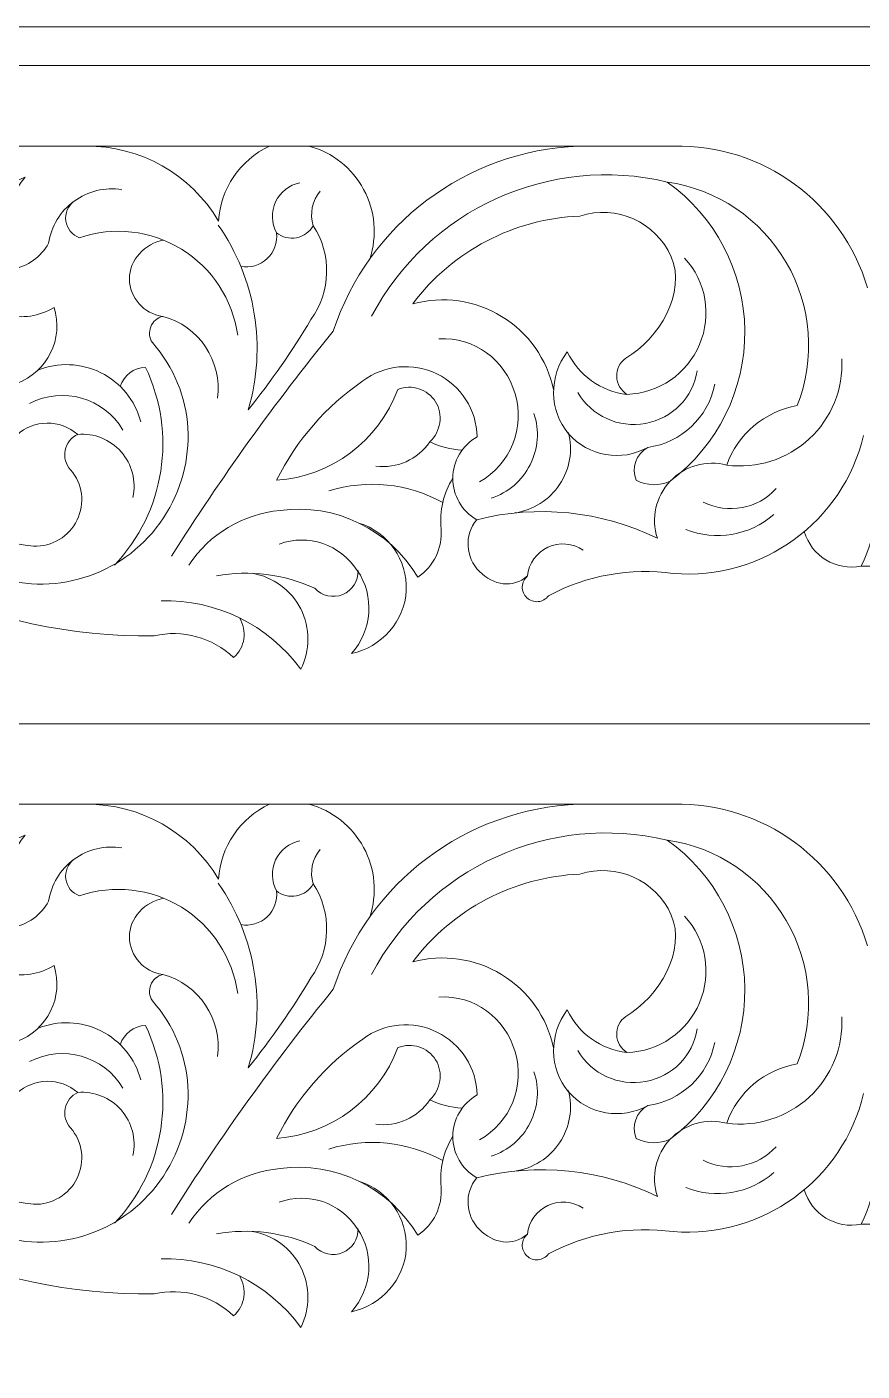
# Model space of a CAD drawing. Header units: millimetres. Extents: x 4330 to 4574, y 4046 to 4299.
# Drawn here: x 4486.7 to 4529.8, y 4230 to 4299.5 of the extents above; entities that cross this region are included whole.
import ezdxf

# ---------------------------------------------------------------- set-up
doc = ezdxf.new("R2010")
doc.units = ezdxf.units.MM
doc.header["$MEASUREMENT"] = 0
doc.layers.add('Layer 1', color=18, linetype='Continuous', true_color=0x000000)

msp = doc.modelspace()

# ---------------------------------------------------------------- linework, layer by layer
at = {"layer": 'Layer 1', "lineweight": 9}
for points, knots in [([(4329.695, 4299.452), (4329.695, 4299.452), (4573.695, 4299.452), (4573.695, 4299.452), (4573.695, 4299.452), (4573.695, 4177.452), (4573.695, 4177.452), (4573.695, 4177.452), (4329.695, 4177.452), (4329.695, 4177.452), (4329.695, 4177.452), (4329.695, 4299.452), (4329.695, 4299.452)], [0, 0, 0, 0, 0.25, 0.25, 0.25, 0.5, 0.5, 0.5, 0.75, 0.75, 0.75, 1, 1, 1, 1]), ([(4332.822, 4277.223), (4332.546, 4275.309), (4332.843, 4273.357), (4333.676, 4271.611), (4333.676, 4271.611), (4331.695, 4271.611), (4331.695, 4271.611), (4331.695, 4271.611), (4331.695, 4297.452), (4331.695, 4297.452), (4331.695, 4297.452), (4431.466, 4297.452), (4431.466, 4297.452), (4431.466, 4297.452), (4531.695, 4297.452), (4531.695, 4297.452), (4531.695, 4297.452), (4531.695, 4271.611), (4531.695, 4271.611), (4531.695, 4271.611), (4529.714, 4271.611), (4529.714, 4271.611), (4530.547, 4273.357), (4530.844, 4275.309), (4530.567, 4277.223)], [0, 0, 0, 0, 0.111111, 0.111111, 0.111111, 0.222222, 0.222222, 0.222222, 0.333333, 0.333333, 0.333333, 0.444444, 0.444444, 0.444444, 0.555556, 0.555556, 0.555556, 0.666667, 0.666667, 0.666667, 0.777778, 0.777778, 0.777778, 1, 1, 1, 1]), ([(4520.478, 4293.298), (4520.478, 4293.298), (4429.122, 4293.298), (4429.122, 4293.298), (4428.967, 4292.886), (4428.94, 4292.436), (4429.045, 4292.009)], [0, 0, 0, 0, 0.333333, 0.333333, 0.333333, 1, 1, 1, 1]), ([(4499.171, 4293.298), (4497.658, 4292.58), (4496.652, 4291.101), (4496.543, 4289.429), (4495.111, 4291.846), (4492.506, 4293.319), (4489.698, 4293.298)], [0, 0, 0, 0, 0.333333, 0.333333, 0.333333, 1, 1, 1, 1]), ([(4515.127, 4293.298), (4509.324, 4293.063), (4504.279, 4289.259), (4502.466, 4283.741), (4499.452, 4280.04), (4496.665, 4276.16), (4494.119, 4272.122)], [0, 0, 0, 0, 0.333333, 0.333333, 0.333333, 1, 1, 1, 1]), ([(4504.35, 4287.466), (4504.745, 4288.657), (4504.632, 4289.958), (4504.036, 4291.062), (4503.44, 4292.167), (4502.422, 4292.974), (4501.209, 4293.298)], [0, 0, 0, 0, 0.333333, 0.333333, 0.333333, 1, 1, 1, 1]), ([(4522.776, 4276.827), (4523.346, 4278.432), (4524.738, 4279.605), (4526.416, 4279.896), (4527.365, 4282.321), (4527.154, 4285.045), (4525.845, 4287.295), (4524.535, 4289.545), (4522.286, 4291.071), (4519.71, 4291.443), (4513.633, 4292.882), (4507.358, 4290.036), (4504.448, 4284.511)], [0, 0, 0, 0, 0.2, 0.2, 0.2, 0.4, 0.4, 0.4, 0.6, 0.6, 0.6, 1, 1, 1, 1]), ([(4486.118, 4281.045), (4487.715, 4281.619), (4488.572, 4283.35), (4488.057, 4284.967), (4487.306, 4284.506), (4486.4, 4284.37), (4485.547, 4284.588), (4484.693, 4284.807), (4483.963, 4285.366), (4483.525, 4286.13), (4482.997, 4288.484), (4484.302, 4290.865), (4486.568, 4291.691), (4485.443, 4290.371), (4485.184, 4288.521), (4485.905, 4286.943), (4486.7, 4287.083), (4487.388, 4287.576), (4487.776, 4288.284), (4487.907, 4289.153), (4488.379, 4289.934), (4489.089, 4290.453), (4489.799, 4290.972), (4490.691, 4291.186), (4491.559, 4291.047)], [0, 0, 0, 0, 0.111111, 0.111111, 0.111111, 0.222222, 0.222222, 0.222222, 0.333333, 0.333333, 0.333333, 0.444444, 0.444444, 0.444444, 0.555556, 0.555556, 0.555556, 0.666667, 0.666667, 0.666667, 0.777778, 0.777778, 0.777778, 1, 1, 1, 1]), ([(4500.748, 4291.408), (4500.197, 4291.294), (4499.733, 4290.927), (4499.494, 4290.418), (4499.256, 4289.908), (4499.27, 4289.319), (4499.535, 4288.823)], [0, 0, 0, 0, 0.333333, 0.333333, 0.333333, 1, 1, 1, 1]), ([(4519.71, 4291.443), (4522.189, 4289.67), (4523.674, 4286.821), (4523.708, 4283.773), (4523.742, 4280.726), (4522.302, 4277.831), (4519.862, 4276.003), (4519.301, 4275.74), (4518.649, 4275.754), (4518.099, 4276.042), (4517.841, 4276.679), (4518.099, 4277.409), (4518.701, 4277.743), (4520.432, 4277.978), (4521.822, 4279.285), (4522.158, 4281)], [0, 0, 0, 0, 0.166667, 0.166667, 0.166667, 0.333333, 0.333333, 0.333333, 0.5, 0.5, 0.5, 0.666667, 0.666667, 0.666667, 1, 1, 1, 1]), ([(4497.697, 4287.083), (4498.19, 4286.992), (4498.697, 4287.142), (4499.06, 4287.487), (4499.423, 4287.832), (4499.6, 4288.327), (4499.535, 4288.823), (4499.826, 4288.589), (4500.205, 4288.495), (4500.571, 4288.565), (4500.937, 4288.636), (4501.253, 4288.862), (4501.436, 4289.187), (4501.239, 4289.802), (4501.378, 4290.475), (4501.8, 4290.964)], [0, 0, 0, 0, 0.166667, 0.166667, 0.166667, 0.333333, 0.333333, 0.333333, 0.5, 0.5, 0.5, 0.666667, 0.666667, 0.666667, 1, 1, 1, 1]), ([(4489.091, 4290.454), (4488.772, 4290.216), (4488.609, 4289.822), (4488.667, 4289.428), (4488.724, 4289.034), (4488.988, 4288.705), (4489.362, 4288.568), (4491.119, 4289.166), (4493.051, 4288.949), (4494.631, 4287.977), (4496.212, 4287.005), (4497.279, 4285.368), (4497.539, 4283.53)], [0, 0, 0, 0, 0.2, 0.2, 0.2, 0.4, 0.4, 0.4, 0.6, 0.6, 0.6, 1, 1, 1, 1]), ([(4513.84, 4280.723), (4513.503, 4282.298), (4512.532, 4283.666), (4511.156, 4284.504), (4509.779, 4285.341), (4508.127, 4285.578), (4506.572, 4285.153), (4508.62, 4287.884), (4511.791, 4289.549), (4515.201, 4289.686), (4517.079, 4290.291), (4519.111, 4289.381), (4519.91, 4287.577), (4520.709, 4285.772), (4519.277, 4283.328), (4517.566, 4282.345), (4517.262, 4282.126), (4517.087, 4281.769), (4517.099, 4281.395), (4517.111, 4281.02), (4517.306, 4280.678), (4517.624, 4280.478), (4519.27, 4280.527), (4520.735, 4281.533), (4521.373, 4283.051), (4522.011, 4284.569), (4521.721, 4286.3), (4520.604, 4287.51)], [0, 0, 0, 0, 0.1, 0.1, 0.1, 0.2, 0.2, 0.2, 0.3, 0.3, 0.3, 0.4, 0.4, 0.4, 0.5, 0.5, 0.5, 0.6, 0.6, 0.6, 0.7, 0.7, 0.7, 0.8, 0.8, 0.8, 1, 1, 1, 1]), ([(4496.534, 4289.214), (4498.47, 4286.439), (4499.038, 4282.93), (4498.079, 4279.685), (4499.263, 4281.161), (4500.344, 4282.716), (4501.315, 4284.341), (4502.352, 4285.777), (4502.401, 4287.701), (4501.436, 4289.187)], [0, 0, 0, 0, 0.25, 0.25, 0.25, 0.5, 0.5, 0.5, 1, 1, 1, 1]), ([(4496.491, 4280.279), (4496.749, 4282.201), (4495.539, 4284.013), (4493.664, 4284.506), (4492.694, 4284.636), (4491.964, 4285.456), (4491.946, 4286.434), (4491.929, 4287.413), (4492.747, 4288.274), (4493.712, 4288.44)], [0, 0, 0, 0, 0.25, 0.25, 0.25, 0.5, 0.5, 0.5, 1, 1, 1, 1]), ([(4480.914, 4288.343), (4481.358, 4285.814), (4481.126, 4283.212), (4480.242, 4280.802), (4480.021, 4279.665), (4479.259, 4278.707), (4478.199, 4278.237), (4477.14, 4277.768), (4475.91, 4277.851), (4474.92, 4278.451), (4478.194, 4275.234), (4482.438, 4273.191), (4486.996, 4272.64), (4487.949, 4272.603), (4488.833, 4273.134), (4489.246, 4273.994), (4489.66, 4274.853), (4489.534, 4275.863), (4488.909, 4276.584), (4488.662, 4276.856), (4488.558, 4277.229), (4488.63, 4277.59), (4488.702, 4277.951), (4488.943, 4278.257), (4489.276, 4278.414), (4490.125, 4278.487), (4490.959, 4278.151), (4491.521, 4277.511), (4492.084, 4276.87), (4492.307, 4275.994), (4492.125, 4275.161)], [0, 0, 0, 0, 0.090909, 0.090909, 0.090909, 0.181818, 0.181818, 0.181818, 0.272727, 0.272727, 0.272727, 0.363636, 0.363636, 0.363636, 0.454545, 0.454545, 0.454545, 0.545455, 0.545455, 0.545455, 0.636364, 0.636364, 0.636364, 0.727273, 0.727273, 0.727273, 0.818182, 0.818182, 0.818182, 1, 1, 1, 1]), ([(4476.098, 4275.459), (4478.714, 4273.342), (4481.769, 4271.837), (4485.042, 4271.055), (4488.283, 4270.001), (4491.828, 4271.247), (4493.699, 4274.096), (4495.569, 4276.945), (4495.385, 4280.598), (4493.13, 4283.153), (4492.972, 4283.395), (4492.942, 4283.698), (4493.047, 4283.966), (4493.153, 4284.235), (4493.384, 4284.436), (4493.664, 4284.506)], [0, 0, 0, 0, 0.166667, 0.166667, 0.166667, 0.333333, 0.333333, 0.333333, 0.5, 0.5, 0.5, 0.666667, 0.666667, 0.666667, 1, 1, 1, 1]), ([(4510.015, 4275.961), (4511.612, 4276.867), (4512.373, 4278.754), (4511.853, 4280.514), (4511.332, 4282.274), (4509.757, 4283.447), (4507.924, 4283.339)], [0, 0, 0, 0, 0.333333, 0.333333, 0.333333, 1, 1, 1, 1]), ([(4528.716, 4282.313), (4528.798, 4280.754), (4528.183, 4279.239), (4527.037, 4278.179), (4525.891, 4277.119), (4524.324, 4276.624), (4522.776, 4276.827), (4521.725, 4277.106), (4520.606, 4276.787), (4519.861, 4275.996), (4519.115, 4275.206), (4518.858, 4274.083), (4519.197, 4273.05), (4516.299, 4274.462), (4512.996, 4274.801), (4509.872, 4274.007), (4509.105, 4274.447), (4508.633, 4275.264), (4508.636, 4276.148), (4508.639, 4277.032), (4509.125, 4277.851), (4509.895, 4278.286), (4509.867, 4279.672), (4509.065, 4280.927), (4507.818, 4281.533), (4506.57, 4282.139), (4505.103, 4282.007), (4503.995, 4281.172), (4502.098, 4279.868), (4500.564, 4278.103), (4499.54, 4276.041), (4502.366, 4276.245), (4504.812, 4278.076), (4505.801, 4280.731), (4506.518, 4281.016), (4507.337, 4280.751), (4507.75, 4280.099), (4508.164, 4279.448), (4508.01, 4278.554), (4507.447, 4278.026), (4507.973, 4277.784), (4508.539, 4277.639), (4509.117, 4277.598)], [0, 0, 0, 0, 0.066667, 0.066667, 0.066667, 0.133333, 0.133333, 0.133333, 0.2, 0.2, 0.2, 0.266667, 0.266667, 0.266667, 0.333333, 0.333333, 0.333333, 0.4, 0.4, 0.4, 0.466667, 0.466667, 0.466667, 0.533333, 0.533333, 0.533333, 0.6, 0.6, 0.6, 0.666667, 0.666667, 0.666667, 0.733333, 0.733333, 0.733333, 0.8, 0.8, 0.8, 0.866667, 0.866667, 0.866667, 1, 1, 1, 1]), ([(4518.701, 4277.743), (4517.343, 4276.978), (4515.635, 4277.273), (4514.613, 4278.449), (4513.592, 4279.625), (4513.601, 4281.438), (4514.548, 4282.675), (4515.123, 4281.458), (4516.286, 4280.627), (4517.624, 4280.478)], [0, 0, 0, 0, 0.25, 0.25, 0.25, 0.5, 0.5, 0.5, 1, 1, 1, 1]), ([(4492.533, 4279.064), (4492.242, 4280.165), (4491.492, 4281.087), (4490.473, 4281.596), (4489.455, 4282.104), (4488.272, 4282.151), (4487.218, 4281.721)], [0, 0, 0, 0, 0.333333, 0.333333, 0.333333, 1, 1, 1, 1]), ([(4491.175, 4271.659), (4493.773, 4274.404), (4494.411, 4278.462), (4492.777, 4281.87), (4492.175, 4281.857), (4491.65, 4281.459), (4491.476, 4280.882)], [0, 0, 0, 0, 0.333333, 0.333333, 0.333333, 1, 1, 1, 1]), ([(4515.094, 4280.575), (4515.804, 4279.359), (4517.202, 4278.721), (4518.586, 4278.981), (4519.969, 4279.241), (4521.035, 4280.31), (4521.256, 4281.701)], [0, 0, 0, 0, 0.333333, 0.333333, 0.333333, 1, 1, 1, 1]), ([(4489.276, 4278.414), (4488.368, 4279.198), (4487.019, 4279.184), (4486.13, 4278.378), (4485.641, 4278.852), (4485.449, 4279.557), (4485.63, 4280.214)], [0, 0, 0, 0, 0.333333, 0.333333, 0.333333, 1, 1, 1, 1]), ([(4510.617, 4275.119), (4511.492, 4275.404), (4512.217, 4276.025), (4512.631, 4276.846), (4513.045, 4277.668), (4513.116, 4278.616), (4512.825, 4279.488)], [0, 0, 0, 0, 0.333333, 0.333333, 0.333333, 1, 1, 1, 1]), ([(4471.066, 4278.297), (4476.502, 4271.675), (4484.65, 4267.89), (4493.216, 4268.013), (4494.687, 4268.352), (4496.231, 4267.928), (4497.325, 4266.887), (4497.917, 4267.406), (4498.043, 4268.279), (4497.621, 4268.944)], [0, 0, 0, 0, 0.25, 0.25, 0.25, 0.5, 0.5, 0.5, 1, 1, 1, 1]), ([(4511.837, 4274.356), (4512.78, 4274.495), (4513.621, 4275.028), (4514.149, 4275.822), (4514.678, 4276.615), (4514.847, 4277.591), (4514.612, 4278.515)], [0, 0, 0, 0, 0.333333, 0.333333, 0.333333, 1, 1, 1, 1]), ([(4515.364, 4272.439), (4514.826, 4272.804), (4514.135, 4272.858), (4513.547, 4272.582), (4512.958, 4272.307), (4512.559, 4271.749), (4512.494, 4271.102), (4512.328, 4270.964), (4512.229, 4270.762), (4512.223, 4270.547), (4512.216, 4270.332), (4512.302, 4270.125), (4512.459, 4269.978), (4512.615, 4269.831), (4512.828, 4269.758), (4513.042, 4269.778), (4513.257, 4269.798), (4513.451, 4269.909), (4513.578, 4270.083), (4515.55, 4271.136), (4517.806, 4271.537), (4520.019, 4271.229), (4524.607, 4270.862), (4528.776, 4273.886), (4529.841, 4278.363)], [0, 0, 0, 0, 0.111111, 0.111111, 0.111111, 0.222222, 0.222222, 0.222222, 0.333333, 0.333333, 0.333333, 0.444444, 0.444444, 0.444444, 0.555556, 0.555556, 0.555556, 0.666667, 0.666667, 0.666667, 0.777778, 0.777778, 0.777778, 1, 1, 1, 1]), ([(4508.639, 4276.153), (4508.155, 4275.371), (4507.943, 4274.452), (4508.035, 4273.537), (4508.116, 4272.548), (4507.652, 4271.592), (4506.826, 4271.043), (4505.363, 4273.512), (4502.57, 4274.869), (4499.725, 4274.488), (4497.806, 4274.31), (4496.074, 4273.271), (4495.014, 4271.662)], [0, 0, 0, 0, 0.2, 0.2, 0.2, 0.4, 0.4, 0.4, 0.6, 0.6, 0.6, 1, 1, 1, 1]), ([(4509.872, 4274.007), (4509.22, 4273.215), (4509.282, 4272.057), (4510.014, 4271.338), (4510.745, 4270.62), (4511.714, 4270.436), (4512.494, 4271.102)], [0, 0, 0, 0, 0.333333, 0.333333, 0.333333, 1, 1, 1, 1]), ([(4503.794, 4273.834), (4505.305, 4273.362), (4506.307, 4271.93), (4506.232, 4270.349), (4506.158, 4268.768), (4504.96, 4267.423), (4503.411, 4267.096), (4504.484, 4268.291), (4504.606, 4270.062), (4503.709, 4271.393), (4502.812, 4272.725), (4501.189, 4273.298), (4499.679, 4272.752)], [0, 0, 0, 0, 0.2, 0.2, 0.2, 0.4, 0.4, 0.4, 0.6, 0.6, 0.6, 1, 1, 1, 1]), ([(4498.287, 4271.239), (4499.366, 4271.056), (4500.294, 4270.373), (4500.788, 4269.397), (4501.282, 4268.421), (4501.28, 4267.261), (4500.79, 4266.283), (4499.114, 4268.579), (4496.419, 4269.903), (4493.578, 4269.824)], [0, 0, 0, 0, 0.25, 0.25, 0.25, 0.5, 0.5, 0.5, 1, 1, 1, 1]), ([(4496.439, 4271.112), (4498.156, 4271.42), (4499.928, 4271.195), (4501.515, 4270.468), (4501.88, 4270.069), (4502.456, 4269.941), (4502.955, 4270.147), (4503.455, 4270.354), (4503.773, 4270.839), (4503.75, 4271.379)], [0, 0, 0, 0, 0.25, 0.25, 0.25, 0.5, 0.5, 0.5, 1, 1, 1, 1]), ([(4332.822, 4243.244), (4332.546, 4241.33), (4332.842, 4239.378), (4333.676, 4237.632), (4333.676, 4237.632), (4331.695, 4237.632), (4331.695, 4237.632), (4331.695, 4237.632), (4331.695, 4263.473), (4331.695, 4263.473), (4331.695, 4263.473), (4431.466, 4263.473), (4431.466, 4263.473), (4431.466, 4263.473), (4531.695, 4263.473), (4531.695, 4263.473), (4531.695, 4263.473), (4531.695, 4237.632), (4531.695, 4237.632), (4531.695, 4237.632), (4529.714, 4237.632), (4529.714, 4237.632), (4530.547, 4239.378), (4530.844, 4241.33), (4530.567, 4243.244)], [0, 0, 0, 0, 0.111111, 0.111111, 0.111111, 0.222222, 0.222222, 0.222222, 0.333333, 0.333333, 0.333333, 0.444444, 0.444444, 0.444444, 0.555556, 0.555556, 0.555556, 0.666667, 0.666667, 0.666667, 0.777778, 0.777778, 0.777778, 1, 1, 1, 1]), ([(4520.478, 4259.319), (4520.478, 4259.319), (4429.122, 4259.319), (4429.122, 4259.319), (4428.967, 4258.906), (4428.94, 4258.457), (4429.045, 4258.03)], [0, 0, 0, 0, 0.333333, 0.333333, 0.333333, 1, 1, 1, 1]), ([(4499.171, 4259.319), (4497.658, 4258.601), (4496.652, 4257.122), (4496.543, 4255.45), (4495.111, 4257.867), (4492.506, 4259.34), (4489.698, 4259.319)], [0, 0, 0, 0, 0.333333, 0.333333, 0.333333, 1, 1, 1, 1]), ([(4515.127, 4259.319), (4509.324, 4259.084), (4504.279, 4255.28), (4502.466, 4249.762), (4499.452, 4246.061), (4496.665, 4242.181), (4494.119, 4238.143)], [0, 0, 0, 0, 0.333333, 0.333333, 0.333333, 1, 1, 1, 1]), ([(4504.35, 4253.487), (4504.745, 4254.678), (4504.632, 4255.979), (4504.036, 4257.083), (4503.44, 4258.187), (4502.422, 4258.995), (4501.209, 4259.319)], [0, 0, 0, 0, 0.333333, 0.333333, 0.333333, 1, 1, 1, 1]), ([(4522.776, 4242.848), (4523.346, 4244.453), (4524.738, 4245.626), (4526.416, 4245.917), (4527.365, 4248.342), (4527.154, 4251.066), (4525.845, 4253.316), (4524.535, 4255.566), (4522.286, 4257.092), (4519.71, 4257.464), (4513.633, 4258.903), (4507.358, 4256.056), (4504.448, 4250.532)], [0, 0, 0, 0, 0.2, 0.2, 0.2, 0.4, 0.4, 0.4, 0.6, 0.6, 0.6, 1, 1, 1, 1]), ([(4486.118, 4247.066), (4487.715, 4247.64), (4488.572, 4249.371), (4488.057, 4250.987), (4487.306, 4250.527), (4486.4, 4250.391), (4485.547, 4250.609), (4484.693, 4250.828), (4483.963, 4251.387), (4483.525, 4252.151), (4482.997, 4254.504), (4484.302, 4256.886), (4486.568, 4257.712), (4485.443, 4256.392), (4485.184, 4254.542), (4485.905, 4252.964), (4486.7, 4253.104), (4487.388, 4253.597), (4487.776, 4254.305), (4487.907, 4255.174), (4488.38, 4255.955), (4489.089, 4256.474), (4489.799, 4256.993), (4490.691, 4257.206), (4491.559, 4257.067)], [0, 0, 0, 0, 0.111111, 0.111111, 0.111111, 0.222222, 0.222222, 0.222222, 0.333333, 0.333333, 0.333333, 0.444444, 0.444444, 0.444444, 0.555556, 0.555556, 0.555556, 0.666667, 0.666667, 0.666667, 0.777778, 0.777778, 0.777778, 1, 1, 1, 1]), ([(4500.748, 4257.429), (4500.197, 4257.315), (4499.733, 4256.948), (4499.494, 4256.438), (4499.256, 4255.929), (4499.27, 4255.34), (4499.535, 4254.844)], [0, 0, 0, 0, 0.333333, 0.333333, 0.333333, 1, 1, 1, 1]), ([(4519.71, 4257.464), (4522.189, 4255.691), (4523.674, 4252.842), (4523.708, 4249.794), (4523.742, 4246.746), (4522.302, 4243.852), (4519.862, 4242.024), (4519.301, 4241.761), (4518.649, 4241.775), (4518.099, 4242.062), (4517.841, 4242.699), (4518.099, 4243.43), (4518.701, 4243.764), (4520.432, 4243.998), (4521.822, 4245.306), (4522.158, 4247.021)], [0, 0, 0, 0, 0.166667, 0.166667, 0.166667, 0.333333, 0.333333, 0.333333, 0.5, 0.5, 0.5, 0.666667, 0.666667, 0.666667, 1, 1, 1, 1]), ([(4497.697, 4253.104), (4498.19, 4253.013), (4498.697, 4253.163), (4499.06, 4253.508), (4499.423, 4253.853), (4499.6, 4254.347), (4499.535, 4254.844), (4499.826, 4254.61), (4500.205, 4254.516), (4500.571, 4254.586), (4500.937, 4254.657), (4501.253, 4254.883), (4501.436, 4255.208), (4501.239, 4255.823), (4501.378, 4256.496), (4501.8, 4256.985)], [0, 0, 0, 0, 0.166667, 0.166667, 0.166667, 0.333333, 0.333333, 0.333333, 0.5, 0.5, 0.5, 0.666667, 0.666667, 0.666667, 1, 1, 1, 1]), ([(4489.091, 4256.475), (4488.772, 4256.237), (4488.609, 4255.843), (4488.667, 4255.449), (4488.724, 4255.055), (4488.988, 4254.726), (4489.362, 4254.589), (4491.119, 4255.187), (4493.051, 4254.97), (4494.631, 4253.998), (4496.212, 4253.026), (4497.279, 4251.389), (4497.539, 4249.551)], [0, 0, 0, 0, 0.2, 0.2, 0.2, 0.4, 0.4, 0.4, 0.6, 0.6, 0.6, 1, 1, 1, 1]), ([(4513.84, 4246.743), (4513.503, 4248.319), (4512.532, 4249.687), (4511.156, 4250.524), (4509.779, 4251.362), (4508.127, 4251.599), (4506.572, 4251.174), (4508.62, 4253.905), (4511.791, 4255.57), (4515.201, 4255.707), (4517.079, 4256.312), (4519.111, 4255.402), (4519.91, 4253.598), (4520.709, 4251.793), (4519.277, 4249.349), (4517.566, 4248.365), (4517.262, 4248.146), (4517.087, 4247.79), (4517.099, 4247.416), (4517.111, 4247.041), (4517.306, 4246.698), (4517.624, 4246.499), (4519.27, 4246.548), (4520.735, 4247.553), (4521.373, 4249.071), (4522.011, 4250.589), (4521.721, 4252.321), (4520.604, 4253.531)], [0, 0, 0, 0, 0.1, 0.1, 0.1, 0.2, 0.2, 0.2, 0.3, 0.3, 0.3, 0.4, 0.4, 0.4, 0.5, 0.5, 0.5, 0.6, 0.6, 0.6, 0.7, 0.7, 0.7, 0.8, 0.8, 0.8, 1, 1, 1, 1]), ([(4496.534, 4255.235), (4498.47, 4252.459), (4499.038, 4248.951), (4498.079, 4245.706), (4499.263, 4247.182), (4500.344, 4248.737), (4501.315, 4250.361), (4502.352, 4251.798), (4502.401, 4253.722), (4501.436, 4255.208)], [0, 0, 0, 0, 0.25, 0.25, 0.25, 0.5, 0.5, 0.5, 1, 1, 1, 1]), ([(4496.491, 4246.3), (4496.749, 4248.221), (4495.539, 4250.033), (4493.664, 4250.527), (4492.694, 4250.657), (4491.964, 4251.476), (4491.947, 4252.455), (4491.929, 4253.434), (4492.747, 4254.295), (4493.712, 4254.46)], [0, 0, 0, 0, 0.25, 0.25, 0.25, 0.5, 0.5, 0.5, 1, 1, 1, 1]), ([(4480.914, 4254.364), (4481.358, 4251.835), (4481.126, 4249.233), (4480.242, 4246.823), (4480.021, 4245.686), (4479.259, 4244.728), (4478.199, 4244.258), (4477.14, 4243.789), (4475.91, 4243.872), (4474.92, 4244.472), (4478.194, 4241.255), (4482.438, 4239.212), (4486.996, 4238.661), (4487.949, 4238.623), (4488.833, 4239.155), (4489.246, 4240.014), (4489.66, 4240.874), (4489.534, 4241.884), (4488.909, 4242.605), (4488.662, 4242.877), (4488.558, 4243.25), (4488.63, 4243.611), (4488.702, 4243.972), (4488.943, 4244.278), (4489.276, 4244.435), (4490.125, 4244.507), (4490.959, 4244.172), (4491.522, 4243.532), (4492.084, 4242.891), (4492.307, 4242.015), (4492.125, 4241.182)], [0, 0, 0, 0, 0.090909, 0.090909, 0.090909, 0.181818, 0.181818, 0.181818, 0.272727, 0.272727, 0.272727, 0.363636, 0.363636, 0.363636, 0.454545, 0.454545, 0.454545, 0.545455, 0.545455, 0.545455, 0.636364, 0.636364, 0.636364, 0.727273, 0.727273, 0.727273, 0.818182, 0.818182, 0.818182, 1, 1, 1, 1]), ([(4476.098, 4241.48), (4478.714, 4239.363), (4481.769, 4237.858), (4485.042, 4237.075), (4488.283, 4236.022), (4491.828, 4237.268), (4493.699, 4240.117), (4495.569, 4242.965), (4495.385, 4246.619), (4493.13, 4249.174), (4492.972, 4249.416), (4492.942, 4249.719), (4493.047, 4249.987), (4493.153, 4250.256), (4493.384, 4250.457), (4493.664, 4250.527)], [0, 0, 0, 0, 0.166667, 0.166667, 0.166667, 0.333333, 0.333333, 0.333333, 0.5, 0.5, 0.5, 0.666667, 0.666667, 0.666667, 1, 1, 1, 1]), ([(4510.015, 4241.982), (4511.612, 4242.888), (4512.373, 4244.774), (4511.852, 4246.535), (4511.332, 4248.295), (4509.757, 4249.468), (4507.924, 4249.36)], [0, 0, 0, 0, 0.333333, 0.333333, 0.333333, 1, 1, 1, 1]), ([(4492.533, 4245.085), (4492.242, 4246.186), (4491.492, 4247.108), (4490.473, 4247.616), (4489.455, 4248.125), (4488.272, 4248.172), (4487.218, 4247.742)], [0, 0, 0, 0, 0.333333, 0.333333, 0.333333, 1, 1, 1, 1]), ([(4528.716, 4248.334), (4528.798, 4246.775), (4528.183, 4245.26), (4527.037, 4244.2), (4525.891, 4243.14), (4524.324, 4242.645), (4522.776, 4242.848), (4521.725, 4243.126), (4520.606, 4242.808), (4519.861, 4242.017), (4519.115, 4241.227), (4518.858, 4240.103), (4519.197, 4239.071), (4516.299, 4240.483), (4512.996, 4240.822), (4509.872, 4240.028), (4509.105, 4240.468), (4508.633, 4241.285), (4508.636, 4242.169), (4508.639, 4243.053), (4509.125, 4243.872), (4509.895, 4244.307), (4509.867, 4245.693), (4509.065, 4246.947), (4507.818, 4247.554), (4506.57, 4248.16), (4505.103, 4248.027), (4503.995, 4247.193), (4502.098, 4245.889), (4500.564, 4244.124), (4499.54, 4242.062), (4502.366, 4242.266), (4504.812, 4244.096), (4505.801, 4246.752), (4506.518, 4247.037), (4507.337, 4246.772), (4507.751, 4246.12), (4508.164, 4245.468), (4508.01, 4244.574), (4507.447, 4244.047), (4507.973, 4243.805), (4508.539, 4243.66), (4509.117, 4243.619)], [0, 0, 0, 0, 0.066667, 0.066667, 0.066667, 0.133333, 0.133333, 0.133333, 0.2, 0.2, 0.2, 0.266667, 0.266667, 0.266667, 0.333333, 0.333333, 0.333333, 0.4, 0.4, 0.4, 0.466667, 0.466667, 0.466667, 0.533333, 0.533333, 0.533333, 0.6, 0.6, 0.6, 0.666667, 0.666667, 0.666667, 0.733333, 0.733333, 0.733333, 0.8, 0.8, 0.8, 0.866667, 0.866667, 0.866667, 1, 1, 1, 1]), ([(4518.701, 4243.764), (4517.343, 4242.999), (4515.635, 4243.294), (4514.613, 4244.47), (4513.592, 4245.646), (4513.601, 4247.459), (4514.548, 4248.696), (4515.123, 4247.479), (4516.286, 4246.648), (4517.624, 4246.499)], [0, 0, 0, 0, 0.25, 0.25, 0.25, 0.5, 0.5, 0.5, 1, 1, 1, 1]), ([(4491.175, 4237.68), (4493.773, 4240.425), (4494.411, 4244.483), (4492.777, 4247.891), (4492.175, 4247.878), (4491.65, 4247.48), (4491.476, 4246.903)], [0, 0, 0, 0, 0.333333, 0.333333, 0.333333, 1, 1, 1, 1]), ([(4515.094, 4246.596), (4515.804, 4245.38), (4517.202, 4244.742), (4518.586, 4245.002), (4519.969, 4245.262), (4521.035, 4246.331), (4521.256, 4247.721)], [0, 0, 0, 0, 0.333333, 0.333333, 0.333333, 1, 1, 1, 1]), ([(4489.276, 4244.435), (4488.368, 4245.219), (4487.019, 4245.205), (4486.13, 4244.399), (4485.641, 4244.873), (4485.449, 4245.577), (4485.63, 4246.234)], [0, 0, 0, 0, 0.333333, 0.333333, 0.333333, 1, 1, 1, 1]), ([(4510.617, 4241.14), (4511.492, 4241.424), (4512.217, 4242.046), (4512.631, 4242.867), (4513.045, 4243.688), (4513.116, 4244.637), (4512.825, 4245.509)], [0, 0, 0, 0, 0.333333, 0.333333, 0.333333, 1, 1, 1, 1]), ([(4471.066, 4244.318), (4476.502, 4237.696), (4484.65, 4233.911), (4493.216, 4234.034), (4494.687, 4234.373), (4496.231, 4233.949), (4497.325, 4232.908), (4497.917, 4233.427), (4498.043, 4234.299), (4497.621, 4234.964)], [0, 0, 0, 0, 0.25, 0.25, 0.25, 0.5, 0.5, 0.5, 1, 1, 1, 1]), ([(4511.837, 4240.376), (4512.78, 4240.516), (4513.621, 4241.049), (4514.149, 4241.843), (4514.678, 4242.636), (4514.847, 4243.612), (4514.612, 4244.536)], [0, 0, 0, 0, 0.333333, 0.333333, 0.333333, 1, 1, 1, 1]), ([(4515.364, 4238.46), (4514.826, 4238.825), (4514.135, 4238.879), (4513.547, 4238.603), (4512.958, 4238.328), (4512.559, 4237.769), (4512.494, 4237.123), (4512.328, 4236.985), (4512.229, 4236.783), (4512.223, 4236.568), (4512.216, 4236.353), (4512.302, 4236.146), (4512.459, 4235.999), (4512.615, 4235.852), (4512.828, 4235.779), (4513.042, 4235.799), (4513.257, 4235.819), (4513.451, 4235.93), (4513.578, 4236.104), (4515.55, 4237.157), (4517.806, 4237.558), (4520.019, 4237.25), (4524.607, 4236.883), (4528.776, 4239.907), (4529.841, 4244.384)], [0, 0, 0, 0, 0.111111, 0.111111, 0.111111, 0.222222, 0.222222, 0.222222, 0.333333, 0.333333, 0.333333, 0.444444, 0.444444, 0.444444, 0.555556, 0.555556, 0.555556, 0.666667, 0.666667, 0.666667, 0.777778, 0.777778, 0.777778, 1, 1, 1, 1]), ([(4508.639, 4242.174), (4508.155, 4241.392), (4507.943, 4240.473), (4508.035, 4239.558), (4508.116, 4238.568), (4507.652, 4237.613), (4506.826, 4237.063), (4505.363, 4239.533), (4502.57, 4240.89), (4499.725, 4240.509), (4497.806, 4240.33), (4496.074, 4239.292), (4495.014, 4237.683)], [0, 0, 0, 0, 0.2, 0.2, 0.2, 0.4, 0.4, 0.4, 0.6, 0.6, 0.6, 1, 1, 1, 1]), ([(4503.794, 4239.855), (4505.305, 4239.383), (4506.307, 4237.951), (4506.232, 4236.37), (4506.158, 4234.788), (4504.96, 4233.444), (4503.411, 4233.117), (4504.484, 4234.312), (4504.606, 4236.083), (4503.709, 4237.414), (4502.812, 4238.745), (4501.189, 4239.319), (4499.679, 4238.773)], [0, 0, 0, 0, 0.2, 0.2, 0.2, 0.4, 0.4, 0.4, 0.6, 0.6, 0.6, 1, 1, 1, 1]), ([(4509.872, 4240.028), (4509.22, 4239.236), (4509.282, 4238.077), (4510.014, 4237.359), (4510.745, 4236.641), (4511.714, 4236.457), (4512.494, 4237.123)], [0, 0, 0, 0, 0.333333, 0.333333, 0.333333, 1, 1, 1, 1]), ([(4498.287, 4237.26), (4499.366, 4237.077), (4500.294, 4236.394), (4500.788, 4235.418), (4501.282, 4234.442), (4501.28, 4233.282), (4500.79, 4232.304), (4499.114, 4234.599), (4496.419, 4235.924), (4493.578, 4235.845)], [0, 0, 0, 0, 0.25, 0.25, 0.25, 0.5, 0.5, 0.5, 1, 1, 1, 1]), ([(4496.439, 4237.132), (4498.156, 4237.441), (4499.928, 4237.216), (4501.515, 4236.489), (4501.88, 4236.09), (4502.456, 4235.962), (4502.955, 4236.168), (4503.455, 4236.375), (4503.773, 4236.86), (4503.75, 4237.4)], [0, 0, 0, 0, 0.25, 0.25, 0.25, 0.5, 0.5, 0.5, 1, 1, 1, 1])]:
    msp.add_open_spline(points, degree=3, knots=knots, dxfattribs=at)
for points in [[(4530.035, 4285.985), (4528.731, 4290.404), (4524.635, 4293.401), (4520.028, 4293.298)], [(4491.609, 4278.633), (4490.625, 4280.301), (4488.508, 4280.907), (4486.793, 4280.007)], [(4504.66, 4276.777), (4505.752, 4276.628), (4506.832, 4277.112), (4507.447, 4278.026)], [(4508.121, 4274.895), (4506.325, 4275.888), (4504.202, 4276.105), (4502.243, 4275.494)], [(4521.562, 4274.913), (4522.835, 4274.279), (4524.372, 4274.564), (4525.331, 4275.615)], [(4520.668, 4273.51), (4522.204, 4272.889), (4523.957, 4273.184), (4525.203, 4274.275)], [(4526.78, 4273.395), (4527.146, 4272.127), (4528.42, 4271.351), (4529.714, 4271.611)], [(4530.035, 4252.006), (4528.731, 4256.425), (4524.635, 4259.422), (4520.028, 4259.319)], [(4491.609, 4244.654), (4490.625, 4246.322), (4488.508, 4246.928), (4486.793, 4246.028)], [(4504.66, 4242.798), (4505.752, 4242.649), (4506.832, 4243.133), (4507.447, 4244.047)], [(4508.121, 4240.916), (4506.325, 4241.909), (4504.202, 4242.126), (4502.243, 4241.515)], [(4521.562, 4240.934), (4522.835, 4240.299), (4524.372, 4240.585), (4525.331, 4241.636)], [(4520.668, 4239.531), (4522.204, 4238.91), (4523.957, 4239.205), (4525.203, 4240.296)], [(4526.78, 4239.416), (4527.146, 4238.148), (4528.42, 4237.372), (4529.714, 4237.632)]]:
    msp.add_open_spline(points, degree=3, dxfattribs=at)

doc.saveas('drawing.dxf')
